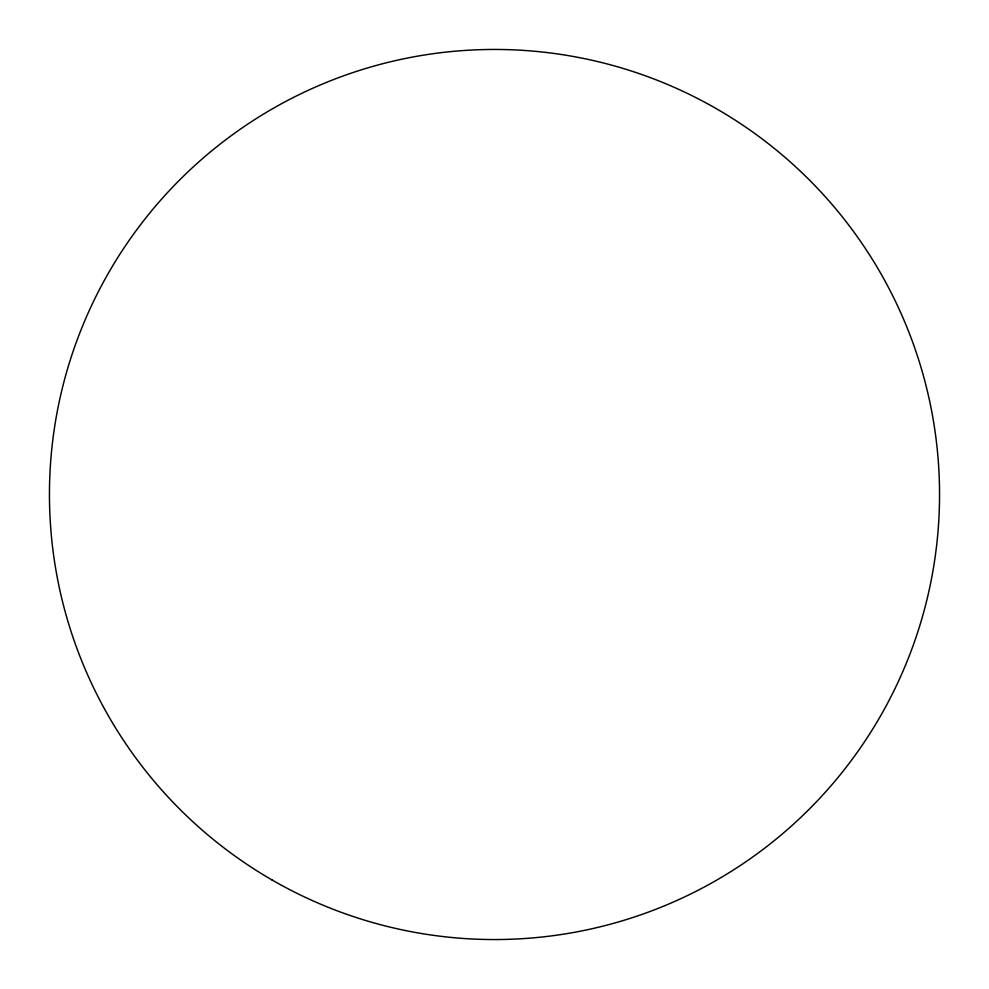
<?xml version="1.0" encoding="UTF-8"?>
<svg xmlns="http://www.w3.org/2000/svg" width="989" height="989" viewBox="0 0 989 989"><rect width="100%" height="100%" fill="white"/><g stroke="black" fill="none" stroke-linecap="round" stroke-linejoin="round"><path stroke-width="1.48" d="M271.975 879.926A445.05 445.05 0 0 0 939.55 494.5A445.05 445.05 0 0 0 271.975 109.074A445.05 445.05 0 0 0 271.975 879.926"/></g></svg>
